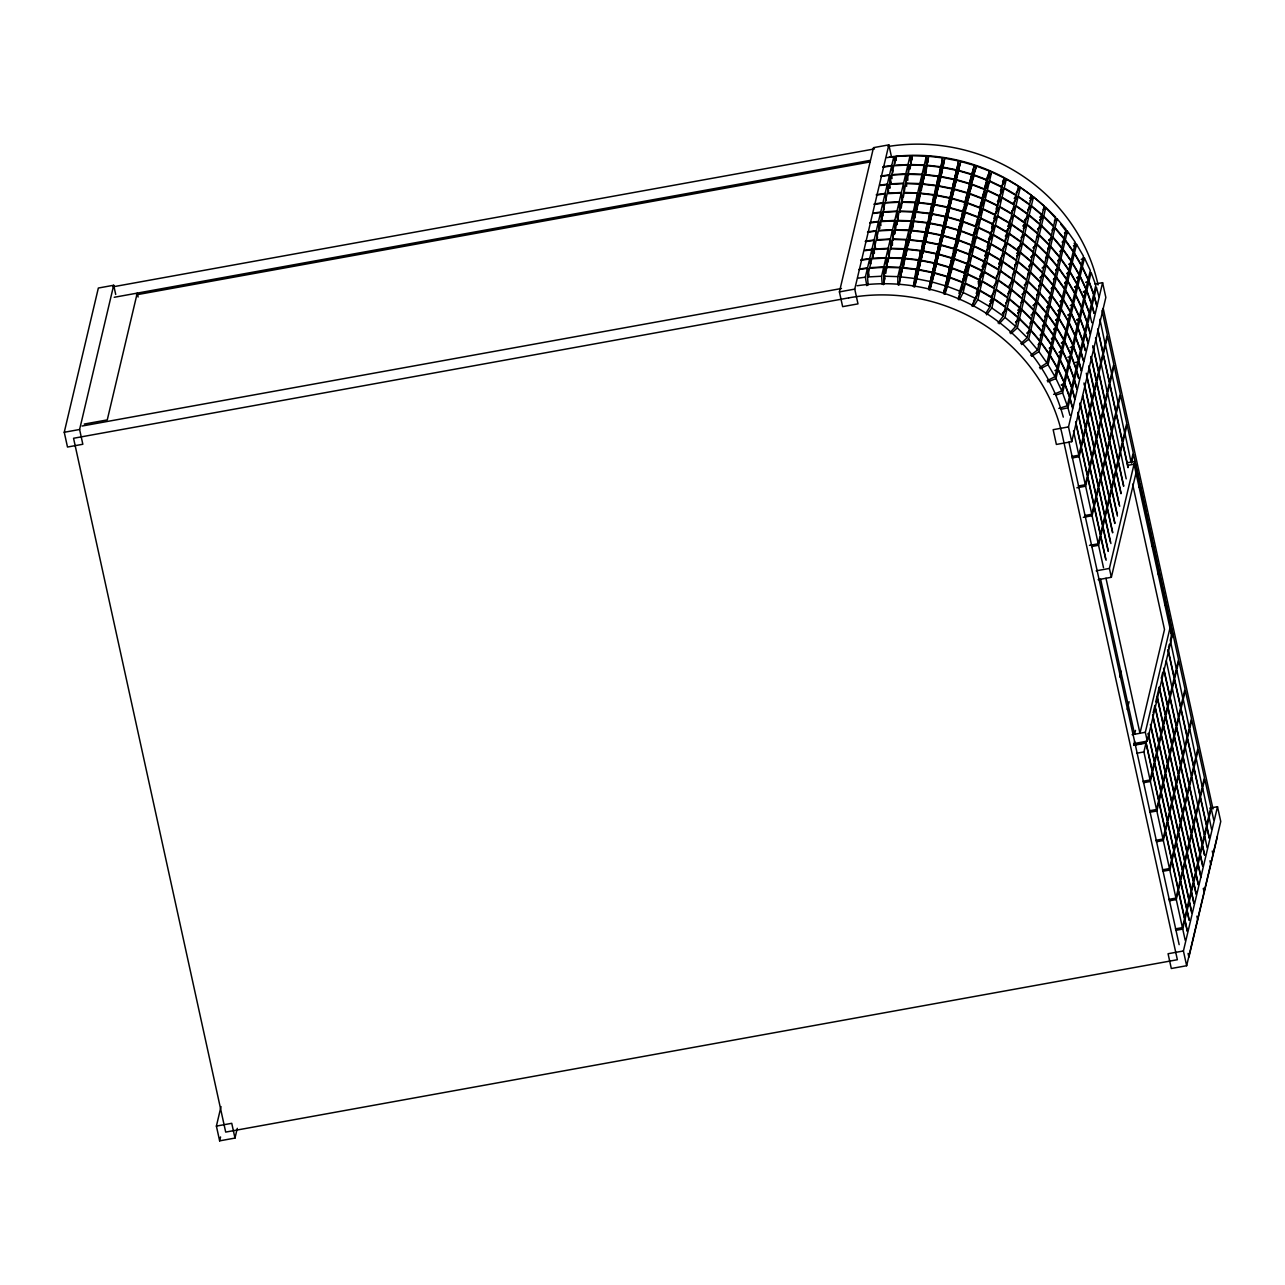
<?xml version="1.0" encoding="UTF-8"?>
<svg xmlns="http://www.w3.org/2000/svg" width="1285" height="1285" viewBox="0 0 1285 1285"><rect width="100%" height="100%" fill="white"/><g stroke="black" fill="none" stroke-linecap="round" stroke-linejoin="round"><path stroke-width="1.5" d="M883.678 284.21L883.759 276.195L885.847 267.36L899.966 267.794L897.878 276.628L897.797 284.644M885.783 273.368L888.047 258.044L902.166 258.478L900.078 267.328L899.837 279.809L898.584 285.109M887.999 262.06L890.248 248.744L904.367 249.178L904.238 261.192M892.384 245.451L892.433 241.435M894.601 234.143L894.649 230.127L908.768 230.561L906.68 239.412L906.551 251.426M894.713 233.677L896.85 220.827L910.969 221.261L908.88 230.095L908.64 242.576M896.802 224.827L896.85 220.827M896.914 224.361L899.05 211.527L913.169 211.961L911.081 220.795L910.84 233.276M901.187 208.218L903.451 192.911L917.57 193.344L917.442 205.359L916.189 210.66M904.367 249.178L902.279 258.012L902.038 270.493L900.367 277.576M903.403 196.91L905.652 183.61L919.771 184.044L919.642 196.043M904.351 260.726L904.479 248.712L906.567 239.877L892.449 239.444L890.36 248.278L904.479 248.712M906.567 239.877L905.604 255.426M907.788 180.302L907.853 174.294L921.971 174.728L921.008 190.276M910.005 168.994L910.053 164.994L924.172 165.428L922.068 174.262L921.939 186.277M910.117 168.528L912.254 155.694L926.373 156.127L926.228 168.126M912.205 159.693L912.254 155.694M913.153 223.51L913.282 211.495L915.37 202.644L901.251 202.211L899.163 211.061L913.282 211.495M917.57 193.344L915.482 202.179L914.406 218.193M917.554 204.893L917.683 192.879L919.771 184.044M919.739 195.577L919.883 183.578L921.971 174.728M926.373 156.127L924.268 164.962L924.043 177.442L922.357 184.51M899.243 284.74L902.15 267.955L916.189 269.561L913.298 286.346M901.733 271.922L902.15 267.955M901.845 271.456L904.351 258.638L918.389 260.245L913.715 286.796M903.532 266.605L906.551 249.338L920.59 250.944L917.281 271.713M905.941 255.297L908.752 240.038L922.791 241.644L919.482 262.413L924.991 232.328L910.937 230.722L908.238 245.531M910.037 240.199L910.439 236.231M912.527 227.381L913.137 221.422L927.192 223.028L923.883 243.797M912.446 228.907L915.338 212.121L929.392 213.728L926.083 234.496L931.593 204.411L917.538 202.805L914.727 218.081M916.735 210.756L919.739 193.505L933.793 195.111L928.284 225.196M918.936 201.456L919.739 193.505M919.032 200.99L921.939 184.189L935.994 185.811L930.485 215.88M921.329 190.164L924.14 174.888L938.195 176.495L934.886 197.28M923.738 178.872L926.34 165.588L940.395 167.195L937.086 187.963L942.596 157.894L928.541 156.272L925.441 175.065M925.521 173.539L926.34 165.588M927.931 162.247L928.541 156.272M920.59 250.944L915.081 281.029M927.192 223.028L921.682 253.113M938.195 176.495L932.685 206.58M942.596 157.894L939.287 178.663M914.727 286.571L918.357 269.898L932.235 272.677L928.605 289.35M918.357 269.898L914.791 286.957M928.669 289.735L934.436 263.361L920.558 260.598L916.157 281.19L922.759 251.282L936.636 254.061L930.035 283.969M934.436 265.352L938.837 244.744L924.959 241.982L918.357 271.89M924.847 244.439L929.36 223.365L943.238 226.144L936.636 256.052L941.038 235.444L927.16 232.681L920.976 260.807M927.433 233.163L931.561 214.065L945.439 216.828L938.837 246.736M941.038 237.436L947.639 207.527L933.761 204.749L927.577 232.89M931.448 216.523L935.946 195.448L949.824 198.227L943.238 228.136M935.946 195.448L931.561 216.057M945.439 218.819L952.024 188.911L938.146 186.148L933.761 206.74L940.347 176.832L954.225 179.611L947.639 209.519M949.84 200.219L956.426 170.311L942.547 167.532L936.38 195.673M940.251 179.29L944.748 158.232L958.626 160.994L954.241 181.603M942.837 168.03L944.748 158.232M938.837 244.744L932.235 274.653M958.626 160.994L952.04 190.903M113.69 285.254L79.606 429.495L82.834 444.257L67.495 447.035L64.25 432.274L98.351 288.033L113.69 285.254L115.714 294.474M237.291 1128.326L234.978 1138.076L219.639 1140.855L216.394 1126.094L221.004 1106.594M219.639 1140.855L220.554 1136.952M888.851 144.868L854.75 289.109L857.994 303.87L842.639 306.649L839.41 291.888L873.495 147.647L888.851 144.868L891.276 155.935M866.813 285.672L865.335 277.175L867.423 268.34L858.717 269.529M868.997 276.371L867.536 267.874L869.624 259.024L860.918 260.229M870.62 263.666L869.736 258.558L871.824 249.724L864.869 250.687M873.109 256.052L871.937 249.258L874.025 240.424L865.319 241.612M875.599 248.455L874.137 239.958L876.225 231.107L867.52 232.312M877.51 237.436L876.338 230.641L878.426 221.807L869.72 223.012M879.711 228.136L878.538 221.341L880.627 212.507L873.671 213.455M882.201 220.538L880.739 212.041L882.827 203.191L874.121 204.395M884.112 209.519L882.94 202.725L885.028 193.89L876.322 195.095M886.313 200.219L885.14 193.425L887.228 184.59L880.257 185.538M888.513 190.919L887.341 184.124L889.429 175.274L880.723 176.479M891.003 183.305L889.541 174.808L891.629 165.974L882.923 167.178M892.914 172.302L891.742 165.508L893.83 156.658L886.859 157.621M868.146 284.965L867.504 276.966L869.592 268.131L883.678 267.376L884.642 279.375L883.389 284.692M873.993 249.515L871.905 258.349L885.975 257.61L888.063 248.776L873.993 249.515L874.314 253.514M874.426 253.049L874.105 249.049L876.193 240.215L890.264 239.46L891.067 249.467M880.594 221.598L878.506 230.433L892.577 229.694L894.665 220.859L880.594 221.598L880.916 225.598M883.229 215.832L882.907 211.832L884.996 202.982L899.066 202.243L899.869 212.234M889.397 184.381L887.309 193.216L901.379 192.477L903.467 183.626L889.397 184.381L889.718 188.381M889.83 187.915L889.509 183.916L891.597 175.065L905.668 174.326L903.58 183.161L904.11 191.626M892.031 178.599L891.71 174.599L893.798 165.765L907.869 165.026L905.78 173.86L906.632 186.325M895.998 156.465L893.894 165.299L907.981 164.56L910.069 155.71L895.998 156.465L896.32 160.464M882.217 284.226L881.574 276.227L883.678 267.376M883.775 266.911L885.863 258.076L871.792 258.815L869.704 267.665L883.775 266.911L884.739 278.909M888.818 256.309L888.176 248.31L890.264 239.46M890.377 238.994L892.465 230.16L878.394 230.898L876.306 239.749L890.377 238.994L891.18 249.001M894.778 220.394L896.866 211.543L882.795 212.298L880.707 221.132L894.778 220.394L895.42 228.393M897.621 219.076L896.978 211.077L899.066 202.243M899.179 201.777L901.267 192.943L887.196 193.682L885.108 202.516L899.179 201.777L899.982 211.768M894.649 230.127L892.561 238.978L906.68 239.412M907.853 174.294L905.764 183.145L919.883 183.578M910.053 164.994L907.965 173.828L922.068 174.262M913.137 221.422L911.049 230.256L925.104 231.862M902.986 266.493L903.821 262.959M909.17 240.343L910.422 235.043M912.205 227.509L913.041 223.959M918.389 201.359L919.225 197.826M924.975 173.443L925.81 169.893M922.759 253.274L924.429 246.206M924.959 243.973L927.047 235.123M929.36 225.357L931.031 218.289M938.162 188.14L939.833 181.056M940.363 178.824L942.451 169.989M929.73 289.992L936.556 263.875L950.161 267.794L945.15 286.683M931.095 284.226L938.757 254.575L952.362 258.494L945.117 286.378M933.295 274.91L940.957 245.274L954.562 249.178L948.989 269.995M935.496 265.61L943.158 235.958L956.763 239.877L951.285 260.229M937.697 256.309L945.358 226.658L958.947 230.577L953.39 251.378M939.897 246.993L947.559 217.358L961.148 221.261L955.574 242.078M942.098 237.693L949.76 208.042L963.348 211.961L957.887 232.312L959.975 223.462M944.298 228.393L951.96 198.741L965.549 202.661L960.538 221.55M946.499 219.076L954.161 189.441L967.75 193.344L960.505 221.229M948.699 209.776L956.361 180.125L969.95 184.044L964.376 204.845M950.884 200.476L958.562 170.825L972.151 174.744L966.689 195.079M953.085 191.16L960.746 161.524L974.351 165.428L969.34 184.317M955.285 181.86L960.746 161.524M930.019 289.687L934.356 273.191L947.961 277.094L943.624 293.606M943.752 292.145L944.587 288.611M947.736 275.295L948.571 271.761M949.085 269.529L951.189 260.694M953.486 250.912L954.739 245.612M955.687 241.612L957.357 234.545M962.288 213.695L963.541 208.395M964.489 204.379L966.577 195.545M969.725 182.245L970.56 178.695M944.363 294.249L952.233 268.485L965.453 273.512L958.947 293.51M945.728 288.482L954.434 259.185L967.637 264.212L963.348 278.636M947.928 279.182L956.634 249.868L969.838 254.912L964.071 273.046M950.129 269.866L956.634 249.868M954.53 251.266L963.22 221.952L976.439 226.979L972.038 241.869M956.731 241.949L965.42 212.651L978.64 217.679L973.5 234.416M958.931 232.649L967.621 203.351L980.84 208.379L975.701 225.116M961.116 223.349L969.822 194.035L983.041 199.063L979.475 211.623M963.316 214.033L969.822 194.035M969.918 186.116L976.423 166.118L989.643 171.146L984.615 187.433M944.989 294.072L950.033 277.801L963.252 282.829L958.208 299.1M969.211 252.567L974.239 236.295L961.019 231.268L952.33 260.566L958.835 240.568L972.038 245.596L968.376 258.622M972.022 184.735L965.517 204.733L972.022 184.735L985.242 189.762L979.475 207.897M976.423 166.118L967.717 195.432L974.223 175.435L987.442 180.462L982.302 197.199M958.578 299.71L959.831 294.41L965.356 283.214L967.444 274.38L980.182 280.483L978.094 289.318L965.356 283.214M962.979 281.094L963.814 277.56M965.597 270.027L966.432 266.493M969.581 253.177L970.416 249.643M973.564 236.344L975.235 229.26L980.76 218.081L982.848 209.23L995.586 215.334L991.683 227.75M978.367 215.96L979.202 212.427M980.985 204.877L981.82 201.343M982.35 199.111L984.021 192.043L989.45 181.313L1002.188 187.417L1000.099 196.268L997.385 201.617M984.969 188.044L985.804 184.51M959.542 299.678L963.156 292.53L965.244 283.68L977.981 289.784L975.893 298.634L972.279 305.782M962.031 285.093L967.557 273.914L969.645 265.063L982.383 271.167L978.479 283.583M964.344 275.327L969.757 264.598L971.845 255.763L984.583 261.867L982.495 270.701L979.668 276.532M966.545 266.027L971.958 255.297L974.046 246.463L986.784 252.567L984.695 261.401L981.981 266.766M968.633 257.177L974.159 245.997L976.247 237.147L988.984 243.25L985.081 255.667M970.946 247.411L976.359 236.681L978.447 227.847L991.185 233.95L987.169 246.832M978.56 227.381L980.648 218.546L993.385 224.65L991.297 233.485L978.56 227.381L973.034 238.576M977.532 219.494L982.961 208.764L985.049 199.93L997.786 206.034L993.883 218.45M979.636 210.66L985.161 199.464L987.249 190.63L999.987 196.733L996.084 209.15M981.933 200.878L987.362 190.164L989.45 181.313M985.049 189.794L989.562 180.848L991.651 172.013L1004.388 178.117L1000.372 190.999M972.263 306.328L973.098 302.778M973.564 306.456L977.821 299.646L979.909 290.812L992.068 297.943L989.964 306.778L985.707 313.588M980.021 290.346L982.109 281.495L994.269 288.627L992.165 297.477L980.021 290.346L974.689 298.859M982.222 281.029L984.31 272.195L996.453 279.327L994.365 288.161L982.222 281.029L976.793 290.008M984.422 271.729L986.511 262.895L998.654 270.027L996.566 278.861L984.422 271.729L978.03 281.945M986.623 262.429L988.711 253.579L1000.854 260.71L998.766 269.561L986.623 262.429L982.366 269.24M983.491 261.626L988.824 253.113L990.912 244.279L1003.055 251.41L1000.967 260.245L998.847 263.65M991.024 243.813L993.112 234.978L1005.255 242.11L1003.167 250.944L991.024 243.813L986.752 250.623M993.209 234.512L995.313 225.662L1007.456 232.794L1005.368 241.644L993.209 234.512L988.856 241.773M990.092 233.709L995.409 225.196L997.513 216.362L1009.657 223.494L1007.568 232.328L1005.336 236.199M992.181 224.875L997.61 215.896L999.698 207.062L1011.857 214.193L1009.769 223.028L1007.633 226.433M999.81 206.596L1001.898 197.745L1014.058 204.877L1011.97 213.728L999.81 206.596L995.554 213.39M1002.011 197.28L1004.099 188.445L1016.258 195.577L1014.17 204.411L1002.011 197.28L996.582 206.259M998.895 196.493L1004.211 187.979L1006.3 179.145L1018.459 186.277L1016.371 195.111L1014.234 198.516M986.575 314.825L991.795 307.95L993.883 299.116L1005.368 307.227L1003.28 316.062L998.059 322.937M993.996 298.65L996.084 289.816L1007.568 297.911L1005.48 306.762L993.996 298.65L989.819 304.143M996.196 289.35L998.284 280.499L1009.769 288.611L1007.681 297.445L996.196 289.35L990.863 296.674M998.397 280.034L1000.485 271.199L1011.97 279.311L1009.881 288.145L998.397 280.034L994.221 285.543M1000.597 270.733L1002.685 261.899L1014.17 269.995L1012.082 278.845L1000.597 270.733L996.309 276.693M1002.798 261.433L1004.886 252.583L1016.371 260.694L1014.283 269.529L1002.798 261.433L998.622 266.927M1004.998 252.117L1007.087 243.283L1018.571 251.394L1016.483 260.229L1004.998 252.117L1000.71 258.092M1003.023 248.31L1007.199 242.817L1009.287 233.982L1020.772 242.078L1018.684 250.928L1016.596 253.675M1009.4 233.517L1011.488 224.666L1022.972 232.778L1020.884 241.612L1009.4 233.517L1005.111 239.476M1011.6 224.2L1013.688 215.366L1025.173 223.478L1023.085 232.312L1011.6 224.2L1006.38 231.075M1009.512 220.859L1013.801 214.9L1015.889 206.066L1027.374 214.161L1025.269 223.012L1023.197 225.758M1016.001 205.6L1018.089 196.75L1029.574 204.861L1027.47 213.695L1016.001 205.6L1011.825 211.093M1018.202 196.284L1020.29 187.449L1031.759 195.561L1029.67 204.395L1018.202 196.284L1012.869 203.624M999.168 323.788L1004.998 317.379L1007.087 308.545L1017.8 317.556L1015.712 326.406L1009.881 332.799M1007.199 308.079L1009.287 299.244L1020.001 308.255L1017.913 317.106L1007.199 308.079L1002.525 313.203M1005.786 303.083L1009.4 298.779L1011.488 289.928L1022.201 298.955L1020.113 307.79L1017.784 310.344M1011.6 289.462L1013.688 280.628L1024.402 289.639L1022.314 298.489L1011.6 289.462L1008.099 293.301M1013.801 280.162L1015.889 271.328L1026.603 280.339L1024.514 289.173L1013.801 280.162L1010.299 284.001M1016.001 270.862L1018.089 262.012L1028.803 271.039L1026.715 279.873L1016.001 270.862L1012.387 275.167M1018.202 261.546L1020.29 252.711L1031.004 261.722L1028.916 270.573L1018.202 261.546L1014.7 265.385M1020.386 252.245L1022.491 243.411L1033.204 252.422L1031.116 261.257L1020.386 252.245L1016.901 256.084M1022.587 242.945L1024.691 234.095L1035.405 243.122L1033.317 251.956L1022.587 242.945L1017.929 248.053M1024.787 233.629L1026.876 224.795L1037.605 233.806L1035.517 242.656L1024.787 233.629L1021.286 237.468M1026.988 224.329L1029.076 215.494L1039.806 224.506L1037.718 233.34L1026.988 224.329L1023.486 228.168M1029.189 215.029L1031.277 206.178L1042.006 215.205L1039.918 224.04L1029.189 215.029L1024.531 220.137M1027.888 209.551L1031.389 205.712L1033.477 196.878L1044.207 205.889L1042.119 214.74L1039.774 217.293M1010.909 333.731L1017.302 327.868L1019.39 319.017L1029.285 328.88L1027.181 337.73L1020.788 343.593M1019.503 318.551L1021.591 309.717L1031.486 319.579L1029.381 328.414L1019.503 318.551L1015.664 322.085M1021.704 309.251L1023.792 300.417L1033.67 310.279L1031.582 319.114L1021.704 309.251L1017.865 312.769M1023.904 299.951L1025.992 291.101L1035.871 300.963L1033.783 309.813L1023.904 299.951L1021.35 302.296M1026.105 290.635L1028.193 281.8L1038.071 291.663L1035.983 300.497L1026.105 290.635L1022.266 294.169M1028.305 281.335L1030.393 272.5L1040.272 282.363L1038.184 291.197L1028.305 281.335L1024.466 284.852M1030.506 272.035L1032.594 263.184L1042.472 273.046L1040.384 281.897L1030.506 272.035L1027.952 274.38M1032.706 262.718L1034.794 253.884L1044.673 263.746L1042.585 272.581L1032.706 262.718L1028.867 266.252M1034.907 253.418L1036.995 244.584L1046.873 254.43L1044.785 263.28L1034.907 253.418L1031.068 256.936M1037.107 244.118L1039.196 235.267L1049.074 245.13L1046.986 253.964L1037.107 244.118L1033.268 247.636M1039.308 234.802L1041.396 225.967L1051.275 235.83L1049.186 244.664L1039.308 234.802L1036.738 237.147M1041.509 225.501L1043.597 216.651L1053.475 226.513L1051.387 235.364L1041.509 225.501L1037.67 229.019M1043.709 216.201L1045.797 207.351L1055.676 217.213L1053.588 226.048L1043.709 216.201L1039.87 219.719M1021.72 344.605L1028.642 339.304L1030.731 330.47L1039.693 341.103L1037.605 349.938L1030.682 355.238M1030.843 330.004L1032.931 321.17L1041.894 331.787L1039.806 340.637L1030.843 330.004L1026.683 333.184M1033.044 320.704L1035.132 311.853L1044.095 322.487L1042.006 331.321L1033.044 320.704L1030.281 322.824M1035.244 311.388L1037.332 302.553L1046.295 313.187L1044.207 322.021L1035.244 311.388L1032.481 313.508M1037.445 302.087L1039.533 293.237L1048.496 303.87L1046.408 312.721L1037.445 302.087L1033.285 305.268M1039.645 292.771L1041.733 283.937L1050.696 294.57L1048.608 303.405L1039.645 292.771L1036.866 294.907M1041.846 283.471L1043.934 274.637L1052.897 285.27L1050.809 294.104L1041.846 283.471L1039.067 285.591M1044.046 274.171L1046.135 265.32L1055.097 275.954L1053.009 284.804L1044.046 274.171L1041.268 276.291M1046.247 264.855L1048.335 256.02L1057.298 266.654L1055.21 275.488L1046.247 264.855L1042.087 268.051M1048.448 255.554L1050.536 246.72L1059.499 257.337L1057.41 266.188L1048.448 255.554L1045.669 257.675M1050.648 246.254L1052.736 237.404L1061.699 248.037L1059.611 256.888L1050.648 246.254L1047.869 248.374M1052.849 236.938L1054.937 228.104L1063.9 238.737L1061.812 247.571L1052.849 236.938L1048.688 240.134M1055.049 227.638L1057.137 218.803L1066.1 229.421L1064.012 238.271L1055.049 227.638L1052.27 229.758M1031.518 356.33L1038.922 351.64L1041.011 342.79L1048.978 354.114L1046.889 362.948L1039.501 367.655M1043.211 333.49L1041.123 342.324L1049.09 353.648L1051.178 344.798L1043.211 333.49L1040.256 335.369M1043.324 333.024L1045.412 324.189L1053.379 335.497L1051.291 344.332L1043.324 333.024L1040.352 334.903M1045.524 323.724L1047.612 314.873L1055.579 326.197L1053.491 335.032L1045.524 323.724L1042.553 325.587M1047.709 314.407L1049.813 305.573L1057.78 316.881L1055.692 325.731L1047.709 314.407L1044.753 316.287M1049.909 305.107L1052.013 296.257L1059.98 307.581L1057.892 316.415L1049.909 305.107L1046.954 306.986M1052.11 295.807L1054.214 286.957L1062.181 298.281L1060.093 307.115L1052.11 295.807L1049.154 297.67M1054.31 286.491L1056.398 277.656L1064.382 288.964L1062.293 297.815L1054.31 286.491L1051.355 288.37M1056.511 277.191L1058.599 268.34L1066.582 279.664L1064.494 288.499L1056.511 277.191L1053.555 279.07M1058.711 267.874L1060.8 259.04L1068.783 270.364L1066.695 279.198L1058.711 267.874L1055.756 269.754M1060.912 258.574L1063 249.74L1070.983 261.048L1068.895 269.898L1060.912 258.574L1057.957 260.453M1063.113 249.274L1065.201 240.424L1073.184 251.748L1071.096 260.582L1063.113 249.274L1060.157 251.153M1065.313 239.958L1067.401 231.123L1075.384 242.447L1073.296 251.282L1065.313 239.958L1062.358 241.837M1054.985 376.666L1048.046 364.747L1050.134 355.913L1057.073 367.831L1054.985 376.666L1047.179 380.713M1052.335 346.597L1050.247 355.447L1057.186 367.365L1059.274 358.515L1052.335 346.597L1049.219 348.219M1054.535 337.296L1052.447 346.131L1059.386 358.049L1061.474 349.215L1054.535 337.296L1051.419 338.919M1056.736 327.996L1063.675 339.915L1061.587 348.749L1054.648 336.831L1056.736 327.996L1053.62 329.602M1058.936 318.68L1065.875 330.598L1063.787 339.449L1056.848 327.53L1058.936 318.68L1055.82 320.302M1061.137 309.38L1068.076 321.298L1065.988 330.133L1059.049 318.214L1061.137 309.38L1058.021 311.002M1063.337 300.08L1070.276 311.998L1068.172 320.832L1061.249 308.914L1063.337 300.08L1060.205 301.686M1063.45 299.614L1065.538 290.763L1072.477 302.682L1070.373 311.532L1063.45 299.614L1060.318 301.22M1067.739 281.463L1065.65 290.298L1072.573 302.216L1074.662 293.382L1067.739 281.463L1064.606 283.086M1069.939 272.147L1076.862 284.065L1074.774 292.916L1067.851 280.997L1069.939 272.147L1066.807 273.769M1072.14 262.847L1079.063 274.765L1076.975 283.616L1070.052 271.697L1072.14 262.847L1069.008 264.469M1072.252 262.381L1074.34 253.547L1081.263 265.465L1079.175 274.299L1072.252 262.381L1069.12 264.003M1076.541 244.23L1074.453 253.081L1081.376 264.999L1083.464 256.149L1076.541 244.23L1073.409 245.853M1061.795 390.977L1055.965 378.545L1058.053 369.711L1063.9 382.143L1061.795 390.977L1053.636 394.35M1058.165 369.245L1060.254 360.394L1066.084 372.827L1063.996 381.677L1058.165 369.245L1054.905 370.594M1062.454 351.094L1060.366 359.928L1066.197 372.361L1068.285 363.526L1062.454 351.094L1059.193 352.443M1064.655 341.794L1070.485 354.226L1068.397 363.061L1062.566 350.628L1064.655 341.794L1061.394 343.143M1064.767 341.328L1066.855 332.478L1072.686 344.91L1070.598 353.76L1064.767 341.328L1061.506 342.677M1071.256 313.877L1069.168 322.712L1074.999 335.144L1077.087 326.31L1071.256 313.877L1067.996 315.227M1071.369 313.411L1073.457 304.561L1079.288 316.993L1077.199 325.844L1071.369 313.411L1068.108 314.761M1073.569 304.095L1075.657 295.261L1081.488 307.693L1079.4 316.528L1073.569 304.095L1070.309 305.445M1077.858 285.961L1075.77 294.795L1081.601 307.227L1083.689 298.377L1077.858 285.961L1074.597 287.31M1080.059 276.644L1085.889 289.077L1083.801 297.927L1077.97 285.495L1080.059 276.644L1076.798 277.994M1080.171 276.179L1082.259 267.344L1088.09 279.777L1086.002 288.611L1080.171 276.179L1076.894 277.528M1084.46 258.044L1082.372 266.878L1088.202 279.311L1090.29 270.46L1084.46 258.044L1081.183 259.393M1058.856 408.453L1067.305 405.771L1062.615 392.937L1064.703 384.087L1061.33 385.163M1064.815 383.621L1066.903 374.786L1071.594 387.636L1069.505 396.471L1064.815 383.621L1061.426 384.697M1071.304 356.17L1069.216 365.02L1073.907 377.854L1075.995 369.02L1071.304 356.17L1067.915 357.246M1073.617 346.404L1075.706 337.57L1080.396 350.403L1078.308 359.254L1073.617 346.404L1070.228 347.48M1080.107 318.953L1078.019 327.787L1082.709 340.637L1084.797 331.803L1080.107 318.953L1076.718 320.013M1080.219 318.487L1082.307 309.637L1086.998 322.487L1084.909 331.337L1080.219 318.487L1076.83 319.547M1086.708 291.036L1084.62 299.871L1089.311 312.721L1091.399 303.87L1086.708 291.036L1083.319 292.097M1086.821 290.571L1088.909 281.72L1093.599 294.57L1091.511 303.421L1086.821 290.571L1083.432 291.631M1089.005 281.254L1091.11 272.42L1095.8 285.27L1093.712 294.104L1089.005 281.254L1085.632 282.331M1067.305 405.771L1069.393 396.937L1064.703 384.087M1069.955 415.312L1067.947 407.795L1070.036 398.944L1072.541 408.357M1075.352 362.498L1078.838 361.727L1076.734 370.562L1078.741 378.079M1089.825 315.194L1087.736 324.029L1090.242 333.441M1068.494 426.909L1053.154 429.688L1056.382 444.449L1071.738 441.671L1068.494 426.909L1102.594 282.668L1094.916 284.049M1071.738 441.671L1105.839 297.429L1102.594 282.668M1071.818 456.48L1078.838 455.211L1080.926 446.377L1075.593 422.074M1100.827 362.161L1102.915 353.311L1097.599 329.008M1105.228 343.545L1107.317 334.71L1102 310.392M1085.311 484.734L1079.159 456.689L1081.247 447.855L1087.399 475.9L1085.311 484.734L1078.292 486.003M1101.052 364.105L1098.964 372.939L1105.116 400.984L1107.204 392.15L1101.165 363.639L1103.253 354.788L1109.405 382.834L1107.301 391.684M1105.453 345.488L1103.349 354.323L1109.501 382.368L1111.605 373.533L1105.55 345.023L1107.654 336.188L1113.79 364.233L1111.702 373.068M1091.784 514.257L1085.632 486.212L1087.72 477.377L1093.872 505.423L1091.784 514.257L1084.765 515.542M1107.525 393.628L1105.437 402.462L1111.589 430.507L1113.677 421.673L1107.638 393.162L1109.726 384.311L1115.878 412.373L1113.79 421.207M1111.927 375.011L1109.838 383.846L1115.974 411.907L1118.079 403.056L1112.039 374.545L1114.127 365.711L1120.279 393.756L1118.175 402.59M1098.257 543.796L1092.105 515.735L1094.194 506.9L1100.345 534.946L1098.257 543.796L1089.487 545.37M1113.999 423.15L1111.91 431.985L1118.062 460.03L1120.151 451.196L1114.111 422.685L1116.199 413.834L1122.351 441.895L1120.263 450.73M1118.4 404.534L1116.312 413.368L1122.464 441.43L1124.552 432.579L1118.512 404.068L1120.6 395.234L1126.752 423.279L1124.648 432.113M1103.51 567.697L1098.579 545.258L1100.667 536.423L1105.598 558.863M1120.472 452.673L1118.384 461.508L1123.716 485.826M1124.873 434.057L1122.785 442.907L1128.118 467.21M1131.137 461.636L1133.225 452.802L1127.073 424.757L1124.985 433.591L1131.025 462.102M1131.459 463.114L1133.547 454.28L1139.699 482.325M1098.129 579.68L1111.348 577.286L1109.405 568.436L1134.703 461.411L1127.154 462.777M1111.348 577.286L1136.647 470.278M1139.185 487.336L1140.02 483.802L1146.172 511.848M1145.658 516.859L1146.493 513.325L1152.645 541.37L1151.81 544.904M1119.813 677.083L1121.195 671.268M1152.131 546.382L1152.966 542.848L1159.118 570.893L1158.283 574.443M1158.604 575.905L1159.439 572.371L1165.591 600.416L1164.756 603.966M1127.218 709.497L1129.065 701.706M1135.506 730.394L1134.591 734.233L1100.602 579.23M1165.077 605.444L1165.913 601.894L1172.065 629.955L1171.229 633.489M1134.655 741.316L1133.82 744.85L1146.108 742.634L1147.36 737.317M1134.061 743.549L1147.28 741.14L1145.337 732.289L1170.635 625.265M1143.04 781.248L1150.059 779.979L1143.907 751.934L1145.995 743.099L1133.707 745.316M1153.111 712.95L1154.797 705.867L1160.933 733.912L1158.845 742.762L1152.693 714.717M1155.729 701.867L1156.58 698.333M1162.748 672.183L1161.495 677.484L1167.647 705.529L1169.736 696.695L1163.584 668.65M1168.515 647.801L1169.35 644.267M1147.28 741.14L1172.579 634.131L1134.703 461.411M1150.059 779.979L1152.147 771.145L1145.995 743.099M1172.048 686.929L1174.137 678.078L1167.985 650.033M1176.45 668.312L1178.538 659.478L1172.386 631.417L1170.298 640.267L1176.337 668.778L1174.249 677.613L1168.097 649.567M1156.532 809.502L1150.38 781.457L1152.468 772.622L1158.62 800.667L1156.532 809.502L1149.513 810.771M1172.257 688.872L1170.169 697.707L1176.321 725.752L1178.409 716.918L1172.37 688.407L1174.458 679.556L1180.61 707.601L1178.522 716.452M1176.658 670.256L1174.57 679.09L1180.722 707.135L1182.81 698.301L1176.771 669.79L1178.859 660.956L1185.011 689.001L1182.923 697.835M1163.005 839.025L1156.853 810.98L1158.941 802.145L1165.093 830.19L1163.005 839.025L1155.986 840.294M1178.731 718.395L1176.642 727.23L1182.794 755.275L1184.882 746.44L1178.843 717.929L1180.931 709.079L1187.083 737.14L1184.995 745.975M1183.132 699.779L1181.043 708.613L1187.195 736.674L1189.284 727.824L1183.244 699.313L1185.332 690.479L1191.484 718.524L1189.396 727.358M1169.478 868.548L1163.327 840.502L1165.415 831.668L1171.567 859.713L1169.478 868.548L1162.459 869.833M1185.22 747.918L1183.116 756.753L1189.267 784.798L1191.356 775.963L1185.316 747.452L1187.404 738.602L1193.556 766.663L1191.468 775.497M1189.605 729.302L1187.517 738.136L1193.669 766.197L1195.757 757.347L1189.717 728.836L1191.805 720.002L1197.957 748.047L1195.869 756.881M1175.952 898.087L1169.8 870.025L1171.888 861.191L1178.04 889.236L1175.952 898.087L1168.932 899.355M1191.693 777.441L1189.589 786.275L1195.741 814.321L1197.829 805.486L1191.789 776.975L1193.893 768.141L1200.029 796.186L1197.941 805.02M1196.078 758.825L1193.99 767.675L1200.142 795.72L1202.23 786.87L1196.19 758.359L1198.279 749.524L1204.43 777.57L1202.342 786.404M1182.425 927.609L1176.273 899.548L1178.361 890.714L1184.513 918.759L1182.425 927.609L1175.406 928.878M1198.166 806.964L1196.078 815.798L1202.214 843.86L1204.318 835.009L1198.263 806.498L1200.367 797.664L1206.519 825.709L1204.414 834.543M1202.567 788.347L1200.463 797.198L1206.615 825.243L1208.703 816.393L1202.664 787.882L1204.768 779.047L1210.904 807.092L1208.816 815.927M1185.204 940.299L1182.746 929.087L1184.834 920.237L1187.292 931.464M1204.639 836.487L1202.551 845.321L1204.591 854.67M1209.04 817.87L1206.952 826.721L1209.41 837.932M1183.421 950.964L1168.065 953.743L1171.31 968.505L1186.649 965.726L1183.421 950.964L1217.505 806.723L1209.844 808.104M1186.649 965.726L1220.75 821.484L1217.505 806.723M1190.986 948.282L1188.898 957.132L1188.079 953.39M1191.099 947.816L1193.187 938.982M1193.299 938.516L1195.387 929.681M1195.5 929.216L1197.588 920.365M1199.788 911.065L1197.7 919.899L1196.881 916.173M1199.901 910.599L1201.989 901.765M1202.101 901.299L1204.19 892.449L1203.37 888.706M1206.39 883.148L1204.302 891.983L1203.483 888.24M1206.503 882.683L1208.591 873.848M1208.703 873.382L1210.791 864.532L1209.972 860.789M1210.888 864.066L1212.992 855.232M1215.192 845.932L1213.088 854.766L1212.269 851.023M1215.289 845.466L1217.377 836.615M970.978 176.928L974.351 165.428M957.775 232.762L961.148 221.261M985.964 180.446L989.643 171.146M980.84 204.652L983.041 199.063M978.64 213.952L980.84 208.379M965.437 269.786L967.637 264.212M963.236 279.086L965.453 273.512M986.221 182.743L991.651 172.013M982.736 199.56L987.249 190.63M977.435 219.96L982.848 209.23M1002.573 181.683L1004.388 178.117M970.834 247.876L976.247 237.147M964.232 275.793L969.645 265.063M991.57 228.216L993.385 224.65M988.47 239.315L991.185 233.95M984.969 256.133L986.784 252.567M978.383 284.049L980.182 280.483M976.182 293.365L977.981 289.784M1002.043 185.94L1006.3 179.145M998.782 196.958L1004.099 188.445M995.441 213.856L999.698 207.062M989.98 234.175L995.313 225.662M986.655 251.089L990.912 244.279M983.378 262.092L988.711 253.579M981.178 271.392L986.511 262.895M980.053 279.006L984.31 272.195M973.516 301.011L979.909 290.812M998.734 264.116L1000.854 260.71M989.932 301.349L992.068 297.943M1016.114 192.943L1020.29 187.449M1011.713 211.559L1015.889 206.066M1029.687 198.308L1031.759 195.561M1007.312 230.16L1011.488 224.666M1002.91 248.776L1007.087 243.283M1023.085 226.224L1025.173 223.478M999.553 266.011L1002.685 261.899M994.108 286.009L998.284 280.499M988.663 305.991L993.883 299.116M1029.976 200.717L1033.477 196.878M1027.791 210.017L1031.277 206.178M1024.418 220.602L1029.076 215.494M1023.39 228.634L1026.876 224.795M1021.189 237.934L1024.691 234.095M1017.816 248.519L1022.491 243.411M1016.788 256.55L1020.29 252.711M1014.588 265.85L1018.089 262.012M1009.014 285.752L1013.688 280.628M1007.986 293.767L1011.488 289.928M1002.412 313.668L1007.087 308.545M1043.227 209.696L1045.797 207.351M1039.758 220.185L1043.597 216.651M1037.557 229.485L1041.396 225.967M1036.642 237.613L1039.196 235.267M1033.156 248.101L1036.995 244.584M1030.956 257.402L1034.794 253.884M1028.755 266.718L1032.594 263.184M1027.839 274.845L1030.393 272.5M1024.354 285.318L1028.193 281.8M1022.153 294.634L1025.992 291.101M1021.238 302.762L1023.792 300.417M1017.752 313.235L1021.591 309.717M1015.552 322.551L1019.39 319.017M1054.359 220.924L1057.137 218.803M1052.158 230.224L1054.937 228.104M1048.576 240.584L1052.736 237.404M1047.757 248.84L1050.536 246.72M1045.556 258.14L1048.335 256.02M1043.356 267.441L1046.135 265.32M1039.774 277.817L1043.934 274.637M1038.971 286.057L1041.733 283.937M1036.77 295.373L1039.533 293.237M1033.172 305.734L1037.332 302.553M1030.972 315.034L1035.132 311.853M1030.168 323.29L1032.931 321.17M1027.968 332.59L1030.731 330.47M1064.446 233.003L1067.401 231.123M1062.245 242.303L1065.201 240.424M1060.045 251.619L1063 249.74M1057.844 260.919L1060.8 259.04M1055.644 270.219L1058.599 268.34M1053.443 279.536L1056.398 277.656M1051.242 288.836L1054.214 286.957M1049.042 298.136L1052.013 296.257M1046.841 307.452L1049.813 305.573M1044.641 316.752L1047.612 314.873M1042.456 326.053L1045.412 324.189M1038.055 344.669L1041.011 342.79M1066.919 273.303L1070.052 271.697M1064.719 282.62L1067.851 280.997M1058.117 310.536L1061.249 308.914M1055.917 319.837L1059.049 318.214M1053.716 329.137L1056.848 327.53M1051.532 338.453L1054.648 336.831M1040.24 368.795L1048.046 364.747M1074.694 286.844L1077.97 285.495M1059.306 351.978L1062.566 350.628M1047.805 381.918L1055.965 378.545M1055.852 395.073L1062.615 392.937M1060.992 409.353L1067.947 407.795M113.128 286.796L874.475 148.915M114.22 297.285L869.865 160.432M136.451 294.795L870.186 161.91M84.248 424.066L107.265 419.906L137.238 293.108L138.105 297.028M82.095 426.026L841.466 288.499M64.25 432.274L79.606 429.495M839.41 291.888L854.75 289.109M1072.14 457.958L1079.159 456.689M1128.375 465.234L1134.045 464.206L1171.92 636.926M1076.862 487.802L1085.632 486.212M1083.335 517.325L1092.105 515.735M1091.559 546.543L1098.579 545.258M1096.185 570.829L1109.405 568.436M1132.117 734.683L1145.337 732.289M1136.888 753.203L1143.907 751.934M1143.361 782.726L1150.38 781.457M1149.834 812.249L1156.853 810.98M1156.307 841.771L1163.327 840.502M1162.78 871.294L1169.8 870.025M1169.254 900.833L1176.273 899.548M1175.727 930.356L1182.746 929.087M216.394 1126.094L231.75 1123.315L234.978 1138.076M883.036 166.713L891.742 165.508M880.835 176.013L889.541 174.808M880.37 185.072L887.341 184.124M876.434 194.629L885.14 193.425M874.234 203.929L882.94 202.725M873.768 212.989L880.739 212.041M869.833 222.546L878.538 221.341M867.632 231.846L876.338 230.641M865.431 241.146L874.137 239.958M864.982 250.222L871.937 249.258M861.03 259.763L869.736 258.558M860.581 268.822L867.536 267.874M858.38 278.138L865.335 277.175M891.71 174.599L905.78 173.86M889.509 183.916L903.58 183.161M882.907 211.832L896.978 211.077M874.105 249.049L888.176 248.31M867.504 276.966L881.574 276.227M910.165 164.528L924.268 164.962M903.564 192.445L917.683 192.879M901.363 201.745L915.482 202.179M896.962 220.361L911.081 220.795M894.762 229.662L908.88 230.095M888.16 257.594L902.279 258.012M885.959 266.894L900.078 267.328M883.759 276.195L897.878 276.628M926.453 165.123L940.508 166.729M924.252 174.423L938.307 176.029M922.052 183.739L936.106 185.345M919.851 193.039L933.906 194.645M917.651 202.339L931.705 203.946M915.45 211.656L929.505 213.262M913.249 220.956L927.304 222.562M908.848 239.572L922.903 241.178M906.648 248.872L920.703 250.479M904.447 258.173L918.502 259.779M902.263 267.489L916.301 269.095M900.062 276.789L914.101 278.395M942.66 167.066L956.538 169.845M940.459 176.366L954.337 179.145M938.259 185.682L952.137 188.445M936.058 194.983L949.936 197.762M933.858 204.283L947.736 207.062M931.657 213.599L945.535 216.362M929.457 222.899L943.335 225.678M927.272 232.216L941.15 234.978M925.071 241.516L938.949 244.295M922.871 250.816L936.749 253.595M920.67 260.132L934.548 262.895M918.47 269.432L932.348 272.211M916.269 278.733L930.147 281.511M958.658 170.359L972.263 174.278M956.458 179.659L970.063 183.578M954.257 188.975L967.862 192.879M952.073 198.275L965.661 202.195M949.872 207.576L963.461 211.495M947.671 216.892L961.26 220.795M945.471 226.192L959.06 230.111M943.27 235.492L956.859 239.412M941.07 244.809L954.659 248.712M938.869 254.109L952.458 258.028M936.669 263.409L950.258 267.328M934.468 272.725L948.073 276.644M932.267 282.025L945.872 285.945M974.335 174.969L987.555 179.996M972.135 184.269L985.354 189.297M969.934 193.569L983.154 198.597M967.734 202.885L980.953 207.913M965.533 212.186L978.752 217.213M963.332 221.486L976.552 226.529M961.132 230.802L974.351 235.83M958.931 240.102L972.151 245.13M956.731 249.418L969.95 254.446M954.53 258.719L967.75 263.746M952.346 268.019L965.549 273.046M950.145 277.335L963.348 282.363M947.944 286.635L961.148 291.663M989.562 180.848L1002.284 186.951M987.362 190.164L1000.099 196.268M985.161 199.464L997.899 205.568M982.961 208.764L995.698 214.868M980.76 218.081L993.498 224.184M976.359 236.681L989.097 242.785M974.159 245.997L986.896 252.101M971.958 255.297L984.695 261.401M969.757 264.598L982.495 270.701M967.557 273.914L980.294 280.018M963.156 292.53L975.893 298.634M1004.211 187.979L1016.371 195.111M997.61 215.896L1009.769 223.028M995.409 225.196L1007.568 232.328M988.824 253.113L1000.967 260.245M977.821 299.646L989.964 306.778M1013.801 214.9L1025.269 223.012M1007.199 242.817L1018.684 250.928M991.795 307.95L1003.28 316.062M1031.389 205.712L1042.119 214.74M1009.4 298.779L1020.113 307.79M1004.998 317.379L1015.712 326.406M1017.302 327.868L1027.181 337.73M1028.642 339.304L1037.605 349.938M1038.922 351.64L1046.889 362.948M1098.932 296.674L1096.426 287.278L1094.338 296.112L1096.844 305.525M1096.731 305.991L1094.226 296.578L1092.138 305.428L1094.145 312.946M1094.033 313.411L1092.025 305.894L1089.937 314.729L1091.832 322.712M1090.146 333.907L1087.624 324.495L1085.536 333.345L1087.544 340.862M1087.945 343.207L1085.423 333.811L1083.335 342.645L1085.343 350.162M1085.231 350.628L1083.223 343.111L1081.135 351.945L1083.657 361.358M1083.03 359.945L1081.022 352.411L1078.934 361.262L1081.456 370.658M1078.838 361.727L1081.344 371.124M1078.645 378.545L1076.637 371.028L1074.533 379.862L1077.055 389.275M1076.444 387.861L1074.437 380.328L1072.349 389.178L1074.854 398.575M1074.742 399.041L1072.236 389.644L1070.148 398.478L1072.156 405.996M1103.221 308.384L1212.992 808.972M1213.699 819.782L1211.241 808.57L1209.137 817.405L1211.498 829.098M1099.896 319.242L1105.116 344.011L1103.028 352.845L1098.113 330.406M1132.631 484.188L1164.499 629.505L1139.972 733.269L1105.983 578.266M1128.005 467.676L1122.672 443.373L1120.584 452.208L1126.206 478.855M1209.297 838.398L1206.84 827.187L1204.752 836.021L1207.097 847.698M1095.511 337.843L1100.731 362.627L1098.627 371.461L1093.31 347.159M1166.314 660.747L1171.936 687.395L1169.848 696.229L1163.696 668.184M1092.78 345.745L1098.53 371.927L1096.426 380.762L1091.11 356.459M1123.604 486.292L1118.271 461.974L1116.183 470.824L1121.098 493.263M1204.479 855.135L1202.439 845.787L1200.351 854.637L1202.808 865.849M1090.997 356.925L1096.33 381.227L1094.242 390.078L1088.909 365.759M1120.986 493.729L1116.071 471.29L1113.983 480.124L1119.717 506.306M1161.383 677.95L1167.535 705.995L1165.447 714.846L1159.712 688.664M1202.696 866.315L1200.238 855.103L1198.15 863.938L1201.009 877.029M1089.198 368.104L1094.129 390.544L1092.041 399.378L1086.291 373.196M1119.203 504.893L1113.87 480.59L1111.782 489.424L1117.115 513.743M1200.913 877.494L1198.038 864.403L1195.949 873.238L1198.407 884.465M1086.596 375.541L1091.929 399.844L1089.841 408.678L1084.508 384.376M1117.404 516.072L1111.67 489.89L1109.581 498.741L1114.914 523.043M1156.998 696.566L1163.134 724.611L1161.046 733.446L1154.894 705.401M1198.295 884.931L1195.837 873.704L1193.749 882.554L1196.207 893.766M1083.978 382.978L1089.728 409.144L1087.64 417.994L1082.709 395.555M1114.802 523.509L1109.469 499.206L1107.381 508.041L1112.714 532.343M1196.094 894.231L1193.637 883.02L1191.548 891.854L1194.006 903.082M1082.612 396.021L1087.528 418.46L1085.439 427.295L1080.107 402.992M1112.601 532.809L1107.268 508.507L1105.18 517.341L1110.915 543.523M1152.597 715.183L1158.749 743.228L1156.645 752.062L1150.91 725.88M1193.893 903.548L1191.436 892.32L1189.348 901.17L1191.805 912.382M1079.994 403.458L1085.327 427.76L1083.239 436.611L1077.906 412.292M1110.401 542.125L1105.068 517.807L1102.98 526.657L1108.312 550.96M1150.396 724.483L1156.548 752.528L1154.444 761.379L1148.308 733.317M1191.693 912.848L1189.235 901.62L1187.147 910.471L1189.203 919.819M1077.794 412.758L1083.127 437.077L1081.038 445.911L1075.706 421.608M1108.2 551.426L1102.867 527.123L1100.779 535.957L1106.112 560.26M1148.196 733.783L1154.348 761.828L1152.259 770.679L1146.108 742.634M1189.091 920.285L1187.035 910.937L1184.947 919.771L1187.404 930.999M1073.505 430.909L1078.838 455.211M1068.943 442.104L1179.148 944.652M893.83 156.658L895.003 163.468M891.629 165.974L892.513 171.066M889.429 175.274L890.89 183.771M887.228 184.59L888.69 193.071M885.028 193.89L885.911 198.982M882.827 203.191L884 209.985M880.627 212.507L882.088 221.004M878.426 221.807L879.599 228.601M876.225 231.107L877.398 237.902M874.025 240.424L875.487 248.921M871.824 249.724L873.302 258.221M869.624 259.024L870.507 264.132M867.423 268.34L868.596 275.135M910.069 155.71L910.712 163.709M907.981 164.56L908.672 175.017M901.379 192.477L902.07 202.934M896.866 211.543L897.508 219.542M894.665 220.859L895.308 228.858M892.577 229.694L893.38 239.701M892.465 230.16L893.268 240.15M888.063 248.776L888.706 256.775M885.975 257.61L886.779 267.617M885.863 258.076L886.682 268.083M889.429 157.059A180.848 172.286 13.3 0 1 1057.041 219.831M1060.767 224.297A180.848 172.286 13.3 0 1 1067.755 233.549M1074.099 243.218A180.848 172.286 13.3 0 1 1076.075 246.511M888.192 146.474A180.848 172.286 13.3 0 1 1098.081 284.917M857.127 285.752A180.848 172.286 13.3 0 1 1063.289 417.127M1069.056 323.177L1066.968 332.012L1072.798 344.444L1074.886 335.61L1069.056 323.177M1069.104 365.486L1067.016 374.32L1071.706 387.171L1073.794 378.32L1069.104 365.486M1073.505 346.87L1071.417 355.704L1076.107 368.554L1078.195 359.72L1073.505 346.87M1077.906 328.253L1075.818 337.104L1080.508 349.938L1082.596 341.103L1077.906 328.253M1084.508 300.337L1082.42 309.171L1087.11 322.021L1089.198 313.187L1084.508 300.337M1083.448 438.538L1081.36 447.389L1087.512 475.434L1089.6 466.6L1083.448 438.538M1085.648 429.238L1083.56 438.073L1089.712 466.134L1091.8 457.283L1085.648 429.238M1087.849 419.938L1085.761 428.772L1091.913 456.817L1094.001 447.983L1087.849 419.938M1090.049 410.622L1087.961 419.472L1094.113 447.517L1096.201 438.683L1090.049 410.622M1092.25 401.322L1090.162 410.156L1096.314 438.217L1098.402 429.367L1092.25 401.322M1094.451 392.021L1092.362 400.856L1098.514 428.901L1100.602 420.066L1094.451 392.021M1096.651 382.705L1094.563 391.556L1100.715 419.601L1102.803 410.766L1096.651 382.705M1098.852 373.405L1096.764 382.239L1102.915 410.3L1105.004 401.45L1098.852 373.405M1089.921 468.077L1087.833 476.912L1093.985 504.957L1096.073 496.122L1089.921 468.077M1092.121 458.761L1090.033 467.611L1096.185 495.657L1098.273 486.806L1092.121 458.761M1094.322 449.461L1092.234 458.295L1098.386 486.34L1100.474 477.506L1094.322 449.461M1096.523 440.145L1094.435 448.995L1100.586 477.04L1102.675 468.206L1096.523 440.145M1098.723 430.844L1096.635 439.679L1102.787 467.74L1104.875 458.89L1098.723 430.844M1100.924 421.544L1098.836 430.379L1104.988 458.424L1107.076 449.589L1100.924 421.544M1103.124 412.228L1101.036 421.078L1107.188 449.124L1109.276 440.289L1103.124 412.228M1105.325 402.928L1103.237 411.762L1109.389 439.823L1111.477 430.973L1105.325 402.928M1096.394 497.6L1094.306 506.435L1100.458 534.48L1102.546 525.645L1096.394 497.6M1098.595 488.284L1096.507 497.134L1102.659 525.179L1104.747 516.329L1098.595 488.284M1100.795 478.984L1098.707 487.818L1104.859 515.863L1106.947 507.029L1100.795 478.984M1102.996 469.684L1100.908 478.518L1107.06 506.563L1109.148 497.729L1102.996 469.684M1105.196 460.367L1103.108 469.218L1109.26 497.263L1111.348 488.412L1105.196 460.367M1107.397 451.067L1105.309 459.901L1111.461 487.947L1113.549 479.112L1107.397 451.067M1109.597 441.751L1107.509 450.601L1113.661 478.646L1115.749 469.812L1109.597 441.751M1111.798 432.451L1109.71 441.301L1115.862 469.346L1117.95 460.496L1111.798 432.451M1159.182 687.266L1157.094 696.101L1163.246 724.146L1165.334 715.311L1159.182 687.266M1154.669 763.306L1152.581 772.157L1158.733 800.202L1160.821 791.367L1154.669 763.306M1156.869 754.006L1154.781 762.84L1160.933 790.901L1163.021 782.051L1156.869 754.006M1159.07 744.706L1156.982 753.54L1163.118 781.585L1165.222 772.751L1159.07 744.706M1161.271 735.389L1159.182 744.24L1165.318 772.285L1167.422 763.451L1161.271 735.389M1163.471 726.089L1161.367 734.924L1167.519 762.985L1169.607 754.134L1163.471 726.089M1165.672 716.789L1163.567 725.623L1169.719 753.669L1171.808 744.834L1165.672 716.789M1167.856 707.473L1165.768 716.323L1171.92 744.368L1174.008 735.518L1167.856 707.473M1170.057 698.173L1167.969 707.007L1174.121 735.068L1176.209 726.218L1170.057 698.173M1161.142 792.829L1159.054 801.679L1165.206 829.724L1167.294 820.89L1161.142 792.829M1163.343 783.529L1161.255 792.363L1167.406 820.424L1169.495 811.574L1163.343 783.529M1165.543 774.229L1163.455 783.063L1169.607 811.108L1171.695 802.274L1165.543 774.229M1167.744 764.912L1165.656 773.763L1171.808 801.808L1173.896 792.973L1167.744 764.912M1169.944 755.612L1167.856 764.447L1173.992 792.508L1176.096 783.657L1169.944 755.612M1172.145 746.312L1170.041 755.146L1176.193 783.191L1178.297 774.357L1172.145 746.312M1174.345 736.996L1172.241 745.846L1178.393 773.891L1180.481 765.057L1174.345 736.996M1176.546 727.696L1174.442 736.53L1180.594 764.591L1182.682 755.741L1176.546 727.696M1167.615 822.368L1165.527 831.202L1171.679 859.247L1173.767 850.413L1167.615 822.368M1169.816 813.052L1167.728 821.902L1173.88 849.947L1175.968 841.097L1169.816 813.052M1172.016 803.751L1169.928 812.586L1176.08 840.631L1178.168 831.797L1172.016 803.751M1174.217 794.451L1172.129 803.286L1178.281 831.331L1180.369 822.496L1174.217 794.451M1176.418 785.135L1174.329 793.985L1180.481 822.031L1182.569 813.18L1176.418 785.135M1178.618 775.835L1176.53 784.669L1182.666 812.714L1184.77 803.88L1178.618 775.835M1180.819 766.519L1178.731 775.369L1184.866 803.414L1186.971 794.58L1180.819 766.519M1183.019 757.218L1180.915 766.053L1187.067 794.114L1189.155 785.264L1183.019 757.218M1174.088 851.891L1172 860.725L1178.152 888.77L1180.24 879.936L1174.088 851.891M1176.289 842.574L1174.201 851.425L1180.353 879.47L1182.441 870.62L1176.289 842.574M1178.49 833.274L1176.401 842.109L1182.553 870.17L1184.641 861.319L1178.49 833.274M1180.69 823.974L1178.602 832.808L1184.754 860.854L1186.842 852.019L1180.69 823.974M1182.891 814.658L1180.803 823.508L1186.955 851.553L1189.043 842.703L1182.891 814.658M1185.091 805.358L1183.003 814.192L1189.155 842.237L1191.243 833.403L1185.091 805.358M1187.292 796.058L1185.204 804.892L1191.34 832.937L1193.444 824.103L1187.292 796.058M1189.492 786.741L1187.404 795.592L1193.54 823.637L1195.644 814.786L1189.492 786.741M1180.562 881.414L1178.473 890.248L1184.625 918.293L1186.714 909.459L1180.562 881.414M1182.762 872.097L1180.674 880.948L1186.826 908.993L1188.914 900.159L1182.762 872.097M1184.963 862.797L1182.875 871.632L1189.027 899.693L1191.115 890.842L1184.963 862.797M1187.163 853.497L1185.075 862.331L1191.227 890.377L1193.315 881.542L1187.163 853.497M1189.364 844.181L1187.276 853.031L1193.428 881.076L1195.516 872.242L1189.364 844.181M1191.564 834.881L1189.476 843.715L1195.628 871.776L1197.716 862.926L1191.564 834.881M1193.765 825.58L1191.677 834.415L1197.829 862.46L1199.917 853.626L1193.765 825.58M1195.966 816.264L1193.877 825.115L1200.029 853.16L1202.117 844.309L1195.966 816.264M848.694 297.879L73.55 438.265L225.694 1132.085L1177.365 959.734L1062.438 435.679A180.848 172.286 13.3 0 0 848.694 297.879"/></g></svg>
